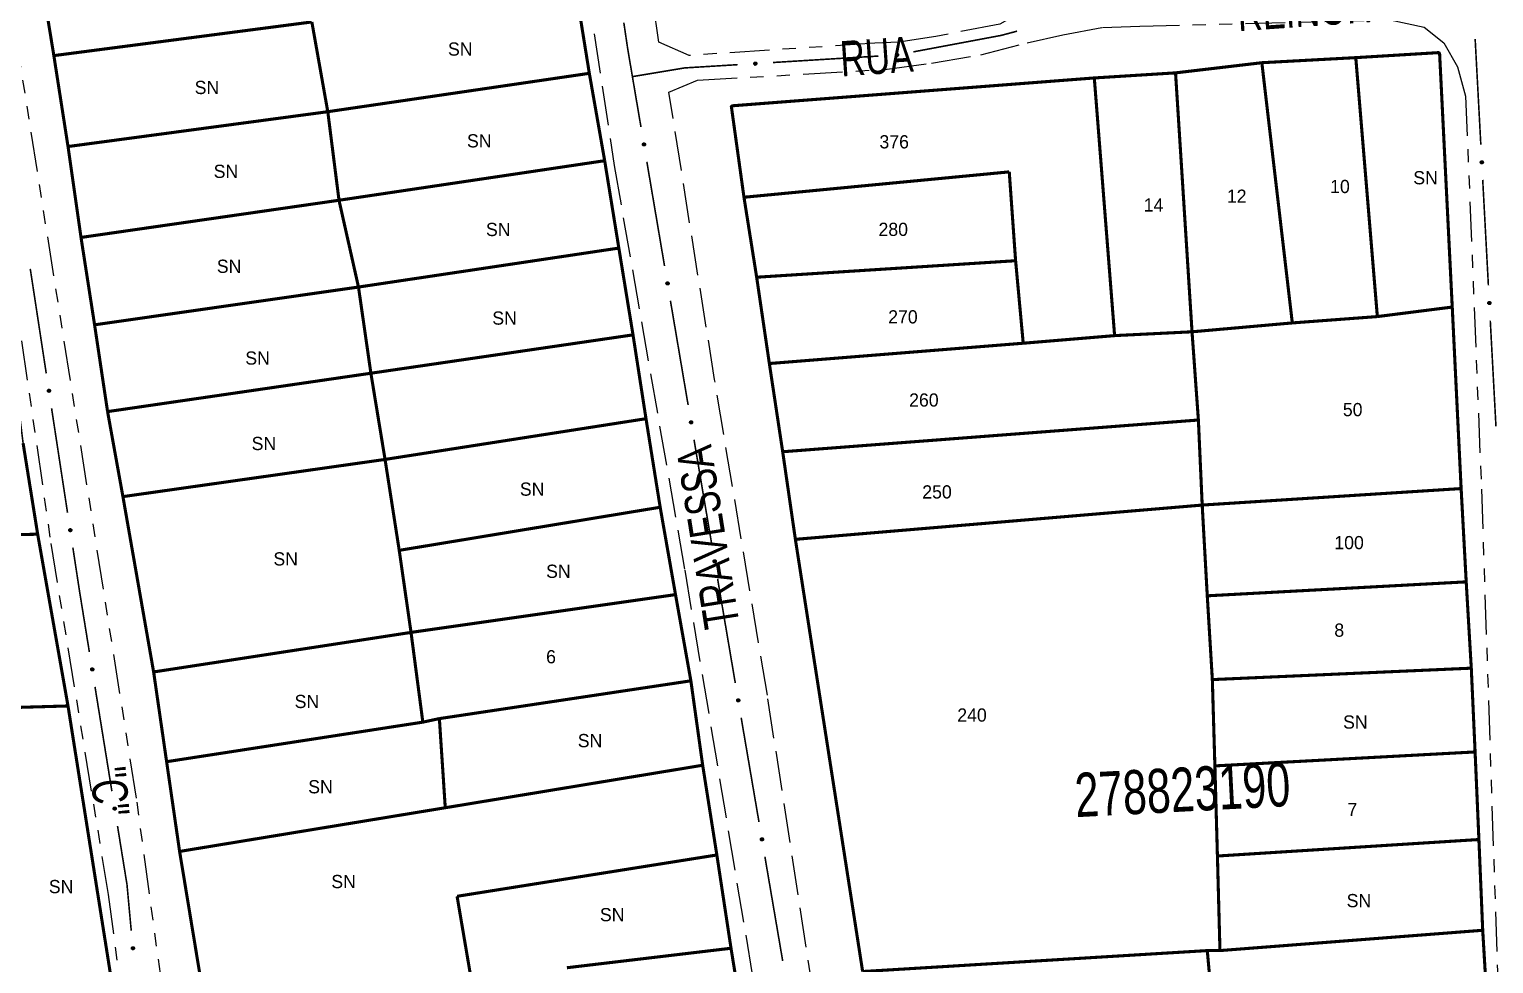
# Model space of a CAD drawing. Extents: x 205807 to 207855, y 4874692 to 4876446.
# Drawn here: x 206211.2 to 206377.4, y 4875083.5 to 4875189.6 of the extents above; entities that cross this region are included whole.
import ezdxf
from ezdxf.enums import TextEntityAlignment as Align

# ---------------------------------------------------------------- set-up
doc = ezdxf.new("R2010")
doc.units = 0
doc.header["$LTSCALE"] = 1.5
doc.header["$MEASUREMENT"] = 0
doc.linetypes.add('TRACO_11', pattern=[8, 3, -1, 3, -1])
doc.linetypes.add('TRACO_25', pattern=[8, 3, -1, 1, -1, 1, -1])
for name, color, linetype in [('CD_MALHA_LOTES', 7, 'CONTINUOUS'), ('CD_TXT_QUADRA', 7, 'CONTINUOUS'), ('RU-QUADRA', 210, 'CONTINUOUS'), ('SV-EIXO-RUA-N-PAV', 6, 'CONTINUOUS'), ('SV-EIXO-RUA-PAV', 20, 'CONTINUOUS'), ('SV-RUA-NAO-PAV', 7, 'CONTINUOUS'), ('SV-RUA-PAVIM', 7, 'CONTINUOUS'), ('SV-TXT-RUA-N-PAV', 7, 'CONTINUOUS'), ('Th_NmrPort', 1, 'CONTINUOUS')]:
    doc.layers.add(name, color=color, linetype=linetype)
doc.styles.add('ARIAL', font='ARIAL.SHX')

msp = doc.modelspace()

# ---------------------------------------------------------------- linework, layer by layer
at = {"layer": 'CD_MALHA_LOTES', "linetype": 'Continuous', "const_width": 0.35, "flags": 128}
for points in [[(206213.952729, 4875186.592683), (206212.344654, 4875196.442145)], [(206273.116499, 4875194.566057), (206274.724575, 4875184.582589)], [(206213.952729, 4875186.592683), (206243.2331, 4875190.411862)], [(206245.042185, 4875180.227385), (206243.2331, 4875190.411862)], [(206215.560804, 4875176.2742), (206213.952729, 4875186.592683)], [(206341.254999, 4875184.634795), (206351.050865, 4875185.78725)], [(206351.050865, 4875185.78725), (206361.711073, 4875186.363477)], [(206354.50823, 4875156.255595), (206351.050865, 4875185.78725)], [(206371.218825, 4875186.939704), (206361.711073, 4875186.363477)], [(206361.711073, 4875186.363477), (206364.160039, 4875156.975879)], [(206372.659393, 4875158.056305), (206371.218825, 4875186.939704)], [(206245.042185, 4875180.227385), (206274.724575, 4875184.582589)], [(206274.724575, 4875184.582589), (206276.466656, 4875174.666125)], [(206332.035361, 4875184.058567), (206341.254999, 4875184.634795)], [(206343.127739, 4875155.247197), (206341.254999, 4875184.634795)], [(206332.035361, 4875184.058567), (206290.835101, 4875180.889317)], [(206334.340271, 4875154.815026), (206332.035361, 4875184.058567)], [(206290.835101, 4875180.889317), (206292.27567, 4875170.517223)], [(206215.560804, 4875176.2742), (206245.042185, 4875180.227385)], [(206246.315244, 4875170.176915), (206245.042185, 4875180.227385)], [(206217.034873, 4875165.955717), (206215.560804, 4875176.2742)], [(206246.315244, 4875170.176915), (206276.466656, 4875174.666125)], [(206276.466656, 4875174.666125), (206278.074732, 4875164.749661)], [(206292.27567, 4875170.517223), (206322.383552, 4875173.39836)], [(206322.383552, 4875173.39836), (206323.103836, 4875163.31438)], [(206217.034873, 4875165.955717), (206246.315244, 4875170.176915)], [(206248.526348, 4875160.327453), (206246.315244, 4875170.176915)], [(206293.716238, 4875161.441641), (206292.27567, 4875170.517223)], [(206218.575945, 4875156.039253), (206217.034873, 4875165.955717)], [(206248.526348, 4875160.327453), (206278.074732, 4875164.749661)], [(206278.074732, 4875164.749661), (206279.682807, 4875154.900199)], [(206293.716238, 4875161.441641), (206323.103836, 4875163.31438)], [(206323.103836, 4875163.31438), (206323.968177, 4875153.950685)], [(206295.156807, 4875151.645775), (206293.716238, 4875161.441641)], [(206218.575945, 4875156.039253), (206248.526348, 4875160.327453)], [(206249.933414, 4875150.544995), (206248.526348, 4875160.327453)], [(206364.160039, 4875156.975879), (206372.659393, 4875158.056305)], [(206372.659393, 4875158.056305), (206373.667791, 4875137.456175)], [(206220.050014, 4875146.189791), (206218.575945, 4875156.039253)], [(206343.127739, 4875155.247197), (206354.50823, 4875156.255595)], [(206364.160039, 4875156.975879), (206354.50823, 4875156.255595)], [(206249.933414, 4875150.544995), (206279.682807, 4875154.900199)], [(206279.682807, 4875154.900199), (206281.156876, 4875145.385754)], [(206323.968177, 4875153.950685), (206334.340271, 4875154.815026)], [(206343.127739, 4875155.247197), (206334.340271, 4875154.815026)], [(206343.848023, 4875145.235245), (206343.127739, 4875155.247197)], [(206295.156807, 4875151.645775), (206323.968177, 4875153.950685)], [(206296.669404, 4875141.633824), (206295.156807, 4875151.645775)], [(206220.050014, 4875146.189791), (206249.933414, 4875150.544995)], [(206251.541489, 4875140.762537), (206249.933414, 4875150.544995)], [(206221.792096, 4875136.54134), (206220.050014, 4875146.189791)], [(206251.541489, 4875140.762537), (206281.156876, 4875145.385754)], [(206281.156876, 4875145.385754), (206282.764951, 4875135.335283)], [(206296.669404, 4875141.633824), (206343.848023, 4875145.235245)], [(206344.280193, 4875135.583436), (206343.848023, 4875145.235245)], [(206210.462669, 4875142.60668), (206212.115694, 4875132.275279)], [(206298.109972, 4875131.693901), (206296.669404, 4875141.633824)], [(206221.792096, 4875136.54134), (206251.541489, 4875140.762537)], [(206253.149564, 4875130.444054), (206251.541489, 4875140.762537)], [(206225.276259, 4875116.641408), (206221.792096, 4875136.54134)], [(206344.280193, 4875135.583436), (206373.667791, 4875137.456175)], [(206373.667791, 4875137.456175), (206374.244019, 4875126.867997)], [(206253.149564, 4875130.444054), (206282.764951, 4875135.335283)], [(206282.764951, 4875135.335283), (206284.507033, 4875125.418819)], [(206298.109972, 4875131.693901), (206344.280193, 4875135.583436)], [(206344.856421, 4875125.283371), (206344.280193, 4875135.583436)], [(206192.0039, 4875131.862023), (206212.115694, 4875132.275279)], [(206212.115694, 4875132.275279), (206215.559494, 4875112.783369)], [(206305.744985, 4875082.642543), (206298.109972, 4875131.693901)], [(206254.489627, 4875121.130618), (206253.149564, 4875130.444054)], [(206344.856421, 4875125.283371), (206374.244019, 4875126.867997)], [(206374.244019, 4875126.867997), (206374.820246, 4875117.072131)], [(206254.489627, 4875121.130618), (206284.507033, 4875125.418819)], [(206284.507033, 4875125.418819), (206286.249114, 4875115.636361)], [(206345.432648, 4875115.775619), (206344.856421, 4875125.283371)], [(206225.276259, 4875116.641408), (206254.489627, 4875121.130618)], [(206255.82969, 4875110.946141), (206254.489627, 4875121.130618)], [(206226.750328, 4875106.456931), (206225.276259, 4875116.641408)], [(206345.432648, 4875115.775619), (206374.820246, 4875117.072131)], [(206374.820246, 4875117.072131), (206375.252417, 4875107.564378)], [(206257.705778, 4875111.34816), (206286.249114, 4875115.636361)], [(206286.249114, 4875115.636361), (206287.589177, 4875106.054912)], [(206345.720762, 4875105.979753), (206345.432648, 4875115.775619)], [(206206.054605, 4875112.507865), (206215.559494, 4875112.783369)], [(206215.559494, 4875112.783369), (206221.620582, 4875074.488309)], [(206226.750328, 4875106.456931), (206255.82969, 4875110.946141)], [(206257.705778, 4875111.34816), (206255.82969, 4875110.946141)], [(206258.375809, 4875101.230686), (206257.705778, 4875111.34816)], [(206228.224397, 4875096.272454), (206226.750328, 4875106.456931)], [(206287.589177, 4875106.054912), (206258.375809, 4875101.230686)], [(206287.589177, 4875106.054912), (206289.197252, 4875095.870435)], [(206345.720762, 4875105.979753), (206375.252417, 4875107.564378)], [(206346.008876, 4875095.751717), (206345.720762, 4875105.979753)], [(206375.252417, 4875107.564378), (206375.684587, 4875097.624456)], [(206228.224397, 4875096.272454), (206258.375809, 4875101.230686)], [(206232.512598, 4875070.275237), (206228.224397, 4875096.272454)], [(206346.008876, 4875095.751717), (206375.684587, 4875097.624456)], [(206375.684587, 4875097.624456), (206376.116758, 4875087.324391)], [(206259.715872, 4875091.180215), (206289.197252, 4875095.870435)], [(206289.197252, 4875095.870435), (206290.805328, 4875085.283939)], [(206346.296989, 4875085.019481), (206346.008876, 4875095.751717)], [(206261.323947, 4875081.732773), (206259.715872, 4875091.180215)], [(206376.116758, 4875087.324391), (206346.296989, 4875085.019481)], [(206376.116758, 4875087.324391), (206376.692985, 4875077.672582)], [(206272.178455, 4875083.072836), (206290.805328, 4875085.283939)], [(206290.805328, 4875085.283939), (206293.887472, 4875066.188045)], [(206305.744985, 4875082.642543), (206344.856421, 4875085.019481)], [(206345.720762, 4875075.511729), (206344.856421, 4875085.019481)], [(206344.856421, 4875085.019481), (206346.296989, 4875085.019481)]]:
    msp.add_lwpolyline(points, dxfattribs=at)
at = {"layer": 'RU-QUADRA', "linetype": 'Continuous', "const_width": 0.18, "flags": 128}
for points in [[(206232.512598, 4875070.275237), (206228.224397, 4875096.272454), (206226.750328, 4875106.456931), (206225.276259, 4875116.641408), (206221.792096, 4875136.54134), (206220.050014, 4875146.189791), (206218.575945, 4875156.039253), (206217.034873, 4875165.955717), (206215.560804, 4875176.2742), (206213.952729, 4875186.592683), (206212.344654, 4875196.442145)], [(206273.116499, 4875194.566057), (206274.724575, 4875184.582589), (206276.466656, 4875174.666125), (206278.074732, 4875164.749661), (206279.682807, 4875154.900199), (206281.156876, 4875145.385754), (206282.764951, 4875135.335283), (206284.507033, 4875125.418819), (206286.249114, 4875115.636361), (206287.589177, 4875106.054912), (206289.197252, 4875095.870435), (206290.805328, 4875085.283939), (206293.887472, 4875066.188045)], [(206202.679681, 4875193.023916), (206204.263829, 4875183.105772), (206206.054605, 4875172.843247), (206207.432125, 4875163.062854), (206209.085149, 4875153.764593), (206210.462669, 4875142.60668), (206212.115694, 4875132.275279), (206215.559494, 4875112.783369), (206221.620582, 4875074.488309)], [(206376.692985, 4875077.672582), (206376.116758, 4875087.324391), (206375.684587, 4875097.624456), (206375.252417, 4875107.564378), (206374.820246, 4875117.072131), (206374.244019, 4875126.867997), (206373.667791, 4875137.456175), (206372.659393, 4875158.056305), (206371.218825, 4875186.939704), (206361.711073, 4875186.363477), (206351.050865, 4875185.78725), (206341.254999, 4875184.634795), (206332.035361, 4875184.058567), (206290.835101, 4875180.889317), (206292.27567, 4875170.517223), (206293.716238, 4875161.441641), (206295.156807, 4875151.645775), (206296.669404, 4875141.633824), (206298.109972, 4875131.693901), (206305.744985, 4875082.642543)]]:
    msp.add_lwpolyline(points, dxfattribs=at)
at = {"layer": 'SV-EIXO-RUA-N-PAV', "const_width": 0.18}
for points in [[(206321.459135, 4875188.885932), (206323.267267, 4875189.368101)], [(206311.503935, 4875187.019332), (206321.332657, 4875188.862218)], [(206321.332657, 4875188.862218), (206321.459135, 4875188.885932)], [(206375.260046, 4875188.470573), (206375.302886, 4875187.656623)], [(206375.302886, 4875187.656623), (206375.902863, 4875176.487803)], [(206295.5625, 4875185.810201), (206297.558762, 4875185.932421)], [(206297.558762, 4875185.932421), (206297.610532, 4875185.93559)], [(206297.610532, 4875185.93559), (206307.540072, 4875186.543522)], [(206279.662615, 4875184.214556), (206284.594585, 4875185.036552)], [(206284.594585, 4875185.036552), (206285.5633, 4875185.198004)], [(206285.5633, 4875185.198004), (206291.569975, 4875185.56576)], [(206376.11743, 4875172.493562), (206376.76113, 4875160.510839)], [(206211.273923, 4875162.389476), (206211.427845, 4875161.401393)], [(206211.427845, 4875161.401393), (206211.435945, 4875161.349402)], [(206211.435945, 4875161.349402), (206213.089277, 4875150.527588)], [(206376.975697, 4875156.516598), (206377.619397, 4875144.533875)], [(206213.693379, 4875146.573468), (206215.505684, 4875134.711109)], [(206216.109785, 4875130.75699), (206216.713887, 4875126.80287)], [(206216.713887, 4875126.80287), (206216.844906, 4875125.945292)], [(206216.844906, 4875125.945292), (206217.983882, 4875118.904349)], [(206218.622637, 4875114.95568), (206220.538903, 4875103.109671)], [(206221.177659, 4875099.161001), (206222.135792, 4875093.237997)], [(206222.135792, 4875093.237997), (206222.253867, 4875092.508076)], [(206222.253867, 4875092.508076), (206222.736353, 4875087.269658)]]:
    msp.add_lwpolyline(points, dxfattribs=at)
at = {"layer": 'SV-EIXO-RUA-N-PAV'}
for points in [[(206309.496258, 4875186.754892), (206309.523301, 4875186.795643), (206309.554877, 4875186.825137), (206309.588293, 4875186.842157), (206309.621743, 4875186.849497), (206309.65681, 4875186.853152), (206309.692978, 4875186.849037), (206309.732108, 4875186.835578), (206309.773178, 4875186.808737), (206309.801266, 4875186.774405), (206309.819705, 4875186.742537), (206309.829367, 4875186.708098), (206309.832347, 4875186.673973), (206309.82683, 4875186.636545), (206309.812803, 4875186.597023), (206309.784814, 4875186.556379), (206309.75366, 4875186.527676), (206309.720907, 4875186.512063), (206309.686222, 4875186.502568), (206309.650377, 4875186.499266), (206309.614897, 4875186.50351), (206309.57513, 4875186.517704), (206309.53538, 4875186.545861), (206309.506398, 4875186.576607), (206309.490328, 4875186.609132), (206309.48175, 4875186.64349), (206309.477656, 4875186.678617), (206309.480279, 4875186.715146), (206309.496258, 4875186.754892)], [(206293.416099, 4875185.789075), (206293.447982, 4875185.826163), (206293.482968, 4875185.851518), (206293.518234, 4875185.864267), (206293.552336, 4875185.867407), (206293.587586, 4875185.86669), (206293.622965, 4875185.858126), (206293.660127, 4875185.839923), (206293.697556, 4875185.808201), (206293.721174, 4875185.770654), (206293.735523, 4875185.736747), (206293.740845, 4875185.701377), (206293.739574, 4875185.667145), (206293.729463, 4875185.630689), (206293.710648, 4875185.593209), (206293.67784, 4875185.556345), (206293.64337, 4875185.531723), (206293.608935, 4875185.520287), (206293.573341, 4875185.515162), (206293.537363, 4875185.516326), (206293.502682, 4875185.524933), (206293.46498, 4875185.543944), (206293.429024, 4875185.576808), (206293.404074, 4875185.610907), (206293.392158, 4875185.645173), (206293.387901, 4875185.680329), (206293.388191, 4875185.715693), (206293.395319, 4875185.751615), (206293.416099, 4875185.789075)], [(206376.112362, 4875174.640061), (206376.14921, 4875174.607901), (206376.174303, 4875174.572727), (206376.186787, 4875174.537365), (206376.189672, 4875174.503241), (206376.188691, 4875174.467998), (206376.179863, 4875174.432683), (206376.161382, 4875174.395659), (206376.129381, 4875174.358469), (206376.091659, 4875174.335131), (206376.057646, 4875174.321037), (206376.022236, 4875174.31598), (206375.988015, 4875174.317506), (206375.951636, 4875174.32789), (206375.914298, 4875174.346985), (206375.87768, 4875174.380068), (206375.853316, 4875174.414721), (206375.842138, 4875174.449241), (206375.83728, 4875174.484872), (206375.838713, 4875174.52084), (206375.847579, 4875174.555456), (206375.866872, 4875174.593015), (206375.900004, 4875174.628723), (206375.934289, 4875174.653418), (206375.968643, 4875174.665078), (206376.003829, 4875174.669071), (206376.03919, 4875174.668517), (206376.075058, 4875174.66112), (206376.112362, 4875174.640061)], [(206376.970628, 4875158.663097), (206377.007476, 4875158.630937), (206377.032569, 4875158.595763), (206377.045054, 4875158.560401), (206377.047939, 4875158.526277), (206377.046958, 4875158.491034), (206377.03813, 4875158.455719), (206377.019649, 4875158.418695), (206376.987648, 4875158.381505), (206376.949925, 4875158.358167), (206376.915912, 4875158.344073), (206376.880503, 4875158.339016), (206376.846282, 4875158.340542), (206376.809902, 4875158.350926), (206376.772564, 4875158.370021), (206376.735947, 4875158.403104), (206376.711583, 4875158.437757), (206376.700405, 4875158.472277), (206376.695547, 4875158.507908), (206376.696979, 4875158.543876), (206376.705845, 4875158.578492), (206376.725138, 4875158.616051), (206376.758271, 4875158.651759), (206376.792555, 4875158.676454), (206376.826909, 4875158.688114), (206376.862096, 4875158.692107), (206376.897456, 4875158.691553), (206376.933325, 4875158.684156), (206376.970628, 4875158.663097)], [(206213.478447, 4875148.709185), (206213.518263, 4875148.680783), (206213.546675, 4875148.64823), (206213.562558, 4875148.614259), (206213.568765, 4875148.580581), (206213.571235, 4875148.54541), (206213.565902, 4875148.509402), (206213.55113, 4875148.470747), (206213.522919, 4875148.430606), (206213.487659, 4875148.403693), (206213.455188, 4875148.386339), (206213.420442, 4875148.377845), (206213.386236, 4875148.376018), (206213.349015, 4875148.382794), (206213.309989, 4875148.398146), (206213.270312, 4875148.427491), (206213.242677, 4875148.459595), (206213.228177, 4875148.492857), (206213.219858, 4875148.527842), (206213.217767, 4875148.563778), (206213.223205, 4875148.599095), (206213.238733, 4875148.63836), (206213.268215, 4875148.677137), (206213.299921, 4875148.705066), (206213.33297, 4875148.720029), (206213.367598, 4875148.727444), (206213.402843, 4875148.73035), (206213.439263, 4875148.726496), (206213.478447, 4875148.709185)], [(206215.894853, 4875132.892707), (206215.934669, 4875132.864305), (206215.963081, 4875132.831752), (206215.978964, 4875132.797781), (206215.985172, 4875132.764102), (206215.987641, 4875132.728932), (206215.982308, 4875132.692924), (206215.967537, 4875132.654269), (206215.939326, 4875132.614128), (206215.904066, 4875132.587214), (206215.871594, 4875132.569861), (206215.836849, 4875132.561366), (206215.802642, 4875132.559539), (206215.765422, 4875132.566316), (206215.726396, 4875132.581668), (206215.686719, 4875132.611012), (206215.659083, 4875132.643117), (206215.644583, 4875132.676379), (206215.636264, 4875132.711364), (206215.634173, 4875132.7473), (206215.639612, 4875132.782616), (206215.65514, 4875132.821882), (206215.684622, 4875132.860659), (206215.716327, 4875132.888588), (206215.749377, 4875132.903551), (206215.784004, 4875132.910966), (206215.819249, 4875132.913872), (206215.855669, 4875132.910018), (206215.894853, 4875132.892707)], [(206218.388983, 4875117.08943), (206218.429047, 4875117.061377), (206218.457744, 4875117.029075), (206218.473923, 4875116.995245), (206218.480426, 4875116.961622), (206218.483204, 4875116.926475), (206218.478187, 4875116.890421), (206218.463755, 4875116.851639), (206218.435897, 4875116.811252), (206218.400875, 4875116.78403), (206218.368557, 4875116.766392), (206218.333887, 4875116.757593), (206218.299698, 4875116.755466), (206218.262419, 4875116.761916), (206218.22326, 4875116.776925), (206218.183327, 4875116.805921), (206218.155411, 4875116.837782), (206218.140621, 4875116.870915), (206218.131995, 4875116.905825), (206218.129589, 4875116.941742), (206218.134717, 4875116.977105), (206218.1499, 4875117.016505), (206218.179041, 4875117.055539), (206218.210501, 4875117.083745), (206218.243417, 4875117.098997), (206218.277978, 4875117.106715), (206218.313197, 4875117.109931), (206218.349649, 4875117.106396), (206218.388983, 4875117.08943)], [(206220.944005, 4875101.294751), (206220.984069, 4875101.266699), (206221.012765, 4875101.234397), (206221.028945, 4875101.200567), (206221.035448, 4875101.166944), (206221.038226, 4875101.131796), (206221.033209, 4875101.095742), (206221.018777, 4875101.05696), (206220.990919, 4875101.016573), (206220.955896, 4875100.989351), (206220.923578, 4875100.971714), (206220.888908, 4875100.962915), (206220.854719, 4875100.960788), (206220.817441, 4875100.967238), (206220.778282, 4875100.982247), (206220.738349, 4875101.011242), (206220.710433, 4875101.043103), (206220.695642, 4875101.076236), (206220.687016, 4875101.111147), (206220.68461, 4875101.147064), (206220.689739, 4875101.182427), (206220.704922, 4875101.221827), (206220.734063, 4875101.260861), (206220.765522, 4875101.289067), (206220.798439, 4875101.304319), (206220.833, 4875101.312037), (206220.868218, 4875101.315252), (206220.904671, 4875101.311718), (206220.944005, 4875101.294751)], [(206223.016226, 4875085.431259), (206223.054275, 4875085.400529), (206223.080692, 4875085.366338), (206223.094517, 4875085.331479), (206223.098702, 4875085.29749), (206223.099067, 4875085.262235), (206223.091593, 4875085.226609), (206223.074539, 4875085.188906), (206223.043981, 4875085.150522), (206223.007177, 4875085.125762), (206222.973727, 4875085.110379), (206222.938536, 4875085.103974), (206222.904281, 4875085.104193), (206222.867532, 4875085.113181), (206222.829493, 4875085.130836), (206222.791639, 4875085.162498), (206222.76597, 4875085.196196), (206222.753483, 4875085.230264), (206222.747268, 4875085.265683), (206222.747327, 4875085.30168), (206222.754865, 4875085.336609), (206222.772711, 4875085.374877), (206222.804456, 4875085.411824), (206222.837773, 4875085.43781), (206222.871657, 4875085.450772), (206222.906665, 4875085.456105), (206222.942021, 4875085.456901), (206222.978146, 4875085.450879), (206223.016226, 4875085.431259)]]:
    msp.add_lwpolyline(points, close=True, dxfattribs=at)
for points in [[(206309.477656, 4875186.678617), (206309.801266, 4875186.774405)], [(206309.480279, 4875186.715146), (206309.773178, 4875186.808737)], [(206309.48175, 4875186.64349), (206309.819705, 4875186.742537)], [(206309.483224, 4875186.662828), (206309.805268, 4875186.759307)], [(206309.483643, 4875186.697614), (206309.782636, 4875186.79116)], [(206309.488672, 4875186.626366), (206309.823289, 4875186.722426)], [(206309.489426, 4875186.733406), (206309.749526, 4875186.819659)], [(206309.490328, 4875186.609132), (206309.829367, 4875186.708098)], [(206309.496258, 4875186.754892), (206309.732108, 4875186.835578)], [(206309.501916, 4875186.592753), (206309.827983, 4875186.689986)], [(206309.506398, 4875186.576607), (206309.832347, 4875186.673973)], [(206309.511891, 4875186.776491), (206309.705352, 4875186.840531)], [(206309.523207, 4875186.560649), (206309.825133, 4875186.653356)], [(206309.523301, 4875186.795643), (206309.692978, 4875186.849037)], [(206309.53538, 4875186.545861), (206309.82683, 4875186.636545)], [(206309.541228, 4875186.812534), (206309.666375, 4875186.848494)], [(206309.554877, 4875186.825137), (206309.65681, 4875186.853152)], [(206309.558747, 4875186.533994), (206309.816919, 4875186.61572)], [(206309.57513, 4875186.517704), (206309.812803, 4875186.597023)], [(206309.599988, 4875186.51396), (206309.791269, 4875186.574815)], [(206309.614897, 4875186.50351), (206309.784814, 4875186.556379)], [(206309.636785, 4875186.502812), (206309.763021, 4875186.540364)], [(206309.650377, 4875186.499266), (206309.75366, 4875186.527676)], [(206293.387901, 4875185.680329), (206293.735523, 4875185.736747)], [(206293.388191, 4875185.715693), (206293.721174, 4875185.770654)], [(206293.391759, 4875185.699336), (206293.723275, 4875185.755177)], [(206293.392158, 4875185.645173), (206293.740845, 4875185.701377)], [(206293.392649, 4875185.662479), (206293.736589, 4875185.716346)], [(206293.395319, 4875185.751615), (206293.697556, 4875185.808201)], [(206293.396485, 4875185.733802), (206293.704763, 4875185.789587)], [(206293.401627, 4875185.627485), (206293.737228, 4875185.683576)], [(206293.404074, 4875185.610907), (206293.739574, 4875185.667145)], [(206293.406658, 4875185.768602), (206293.675439, 4875185.821969)], [(206293.416099, 4875185.789075), (206293.660127, 4875185.839923)], [(206293.418777, 4875185.592991), (206293.729862, 4875185.647581)], [(206293.429024, 4875185.576808), (206293.729463, 4875185.630689)], [(206293.434286, 4875185.808571), (206293.63419, 4875185.848152)], [(206293.447982, 4875185.826163), (206293.622965, 4875185.858126)], [(206293.450741, 4875185.562138), (206293.717048, 4875185.611252)], [(206293.46498, 4875185.543944), (206293.710648, 4875185.593209)], [(206293.467863, 4875185.840703), (206293.5965, 4875185.860882)], [(206293.482968, 4875185.851518), (206293.587586, 4875185.86669)], [(206293.489182, 4875185.53715), (206293.686529, 4875185.57384)], [(206293.502682, 4875185.524933), (206293.67784, 4875185.556345)], [(206293.524315, 4875185.521529), (206293.654231, 4875185.543154)], [(206293.537363, 4875185.516326), (206293.64337, 4875185.531723)], [(206375.838713, 4875174.52084), (206375.853316, 4875174.414721)], [(206375.844013, 4875174.533848), (206375.864665, 4875174.403775)], [(206375.847579, 4875174.555456), (206375.87768, 4875174.380068)], [(206375.859897, 4875174.568864), (206375.895109, 4875174.371248)], [(206375.866872, 4875174.593015), (206375.914298, 4875174.346985)], [(206375.885171, 4875174.607117), (206375.932292, 4875174.34045)], [(206375.900004, 4875174.628723), (206375.951636, 4875174.32789)], [(206375.916263, 4875174.63885), (206375.968524, 4875174.327365)], [(206375.934289, 4875174.653418), (206375.988015, 4875174.317506)], [(206375.950884, 4875174.655741), (206376.004463, 4875174.31973)], [(206375.968643, 4875174.665078), (206376.022236, 4875174.31598)], [(206375.985944, 4875174.664457), (206376.037237, 4875174.320124)], [(206376.003829, 4875174.669071), (206376.057646, 4875174.321037)], [(206376.022807, 4875174.665071), (206376.076166, 4875174.333147)], [(206376.03919, 4875174.668517), (206376.091659, 4875174.335131)], [(206376.057237, 4875174.660088), (206376.110714, 4875174.351401)], [(206376.075058, 4875174.66112), (206376.129381, 4875174.358469)], [(206376.091959, 4875174.649655), (206376.143314, 4875174.380482)], [(206376.112362, 4875174.640061), (206376.161382, 4875174.395659)], [(206376.131721, 4875174.621728), (206376.169805, 4875174.421533)], [(206376.14921, 4875174.607901), (206376.179863, 4875174.432683)], [(206376.163601, 4875174.587912), (206376.182817, 4875174.459127)], [(206376.174303, 4875174.572727), (206376.188691, 4875174.467998)], [(206376.696979, 4875158.543876), (206376.711583, 4875158.437757)], [(206376.70228, 4875158.556884), (206376.722932, 4875158.426811)], [(206376.705845, 4875158.578492), (206376.735947, 4875158.403104)], [(206376.718163, 4875158.5919), (206376.753376, 4875158.394284)], [(206376.725138, 4875158.616051), (206376.772564, 4875158.370021)], [(206376.743438, 4875158.630153), (206376.790559, 4875158.363486)], [(206376.758271, 4875158.651759), (206376.809902, 4875158.350926)], [(206376.774529, 4875158.661886), (206376.826791, 4875158.350401)], [(206376.792555, 4875158.676454), (206376.846282, 4875158.340542)], [(206376.809151, 4875158.678777), (206376.862729, 4875158.342766)], [(206376.826909, 4875158.688114), (206376.880503, 4875158.339016)], [(206376.844211, 4875158.687493), (206376.895504, 4875158.34316)], [(206376.862096, 4875158.692107), (206376.915912, 4875158.344073)], [(206376.881073, 4875158.688107), (206376.934433, 4875158.356183)], [(206376.897456, 4875158.691553), (206376.949925, 4875158.358167)], [(206376.915503, 4875158.683124), (206376.968981, 4875158.374437)], [(206376.933325, 4875158.684156), (206376.987648, 4875158.381505)], [(206376.950226, 4875158.672691), (206377.001581, 4875158.403518)], [(206376.970628, 4875158.663097), (206377.019649, 4875158.418695)], [(206376.989988, 4875158.644764), (206377.028072, 4875158.444569)], [(206377.007476, 4875158.630937), (206377.03813, 4875158.455719)], [(206377.021867, 4875158.610948), (206377.041084, 4875158.482163)], [(206377.032569, 4875158.595763), (206377.046958, 4875158.491034)], [(206213.217767, 4875148.563778), (206213.242677, 4875148.459595)], [(206213.22177, 4875148.577242), (206213.255042, 4875148.449811)], [(206213.223205, 4875148.599095), (206213.270312, 4875148.427491)], [(206213.234153, 4875148.613643), (206213.28852, 4875148.420417)], [(206213.238733, 4875148.63836), (206213.309989, 4875148.398146)], [(206213.255566, 4875148.654184), (206213.328537, 4875148.393402)], [(206213.268215, 4875148.677137), (206213.349015, 4875148.382794)], [(206213.283406, 4875148.688805), (206213.365874, 4875148.383923)], [(206213.299921, 4875148.705066), (206213.386236, 4875148.376018)], [(206213.316209, 4875148.709001), (206213.402387, 4875148.379839)], [(206213.33297, 4875148.720029), (206213.420442, 4875148.377845)], [(206213.35025, 4875148.721103), (206213.434966, 4875148.383436)], [(206213.367598, 4875148.727444), (206213.455188, 4875148.386339)], [(206213.386875, 4875148.725318), (206213.472435, 4875148.400203)], [(206213.402843, 4875148.73035), (206213.487659, 4875148.403693)], [(206213.421628, 4875148.723726), (206213.505033, 4875148.421747)], [(206213.439263, 4875148.726496), (206213.522919, 4875148.430606)], [(206213.457204, 4875148.716738), (206213.534633, 4875148.453877)], [(206213.478447, 4875148.709185), (206213.55113, 4875148.470747)], [(206213.499506, 4875148.692833), (206213.556983, 4875148.497322)], [(206213.518263, 4875148.680783), (206213.565902, 4875148.509402)], [(206213.534539, 4875148.662296), (206213.566256, 4875148.536008)], [(206213.546675, 4875148.64823), (206213.571235, 4875148.54541)], [(206215.634173, 4875132.7473), (206215.659083, 4875132.643117)], [(206215.638176, 4875132.760764), (206215.671448, 4875132.633333)], [(206215.639612, 4875132.782616), (206215.686719, 4875132.611012)], [(206215.65056, 4875132.797165), (206215.704927, 4875132.603939)], [(206215.65514, 4875132.821882), (206215.726396, 4875132.581668)], [(206215.671973, 4875132.837706), (206215.744943, 4875132.576924)], [(206215.684622, 4875132.860659), (206215.765422, 4875132.566316)], [(206215.699812, 4875132.872327), (206215.782281, 4875132.567445)], [(206215.716327, 4875132.888588), (206215.802642, 4875132.559539)], [(206215.732616, 4875132.892523), (206215.818794, 4875132.56336)], [(206215.749377, 4875132.903551), (206215.836849, 4875132.561366)], [(206215.766656, 4875132.904625), (206215.851373, 4875132.566957)], [(206215.784004, 4875132.910966), (206215.871594, 4875132.569861)], [(206215.803282, 4875132.90884), (206215.888841, 4875132.583725)], [(206215.819249, 4875132.913872), (206215.904066, 4875132.587214)], [(206215.838034, 4875132.907248), (206215.921439, 4875132.605269)], [(206215.855669, 4875132.910018), (206215.939326, 4875132.614128)], [(206215.87361, 4875132.90026), (206215.951039, 4875132.637399)], [(206215.894853, 4875132.892707), (206215.967537, 4875132.654269)], [(206215.915912, 4875132.876355), (206215.973389, 4875132.680843)], [(206215.934669, 4875132.864305), (206215.982308, 4875132.692924)], [(206215.950946, 4875132.845818), (206215.982663, 4875132.71953)], [(206215.963081, 4875132.831752), (206215.987641, 4875132.728932)], [(206218.129589, 4875116.941742), (206218.155411, 4875116.837782)], [(206218.133473, 4875116.955241), (206218.167862, 4875116.828107)], [(206218.134717, 4875116.977105), (206218.183327, 4875116.805921)], [(206218.145537, 4875116.991749), (206218.201597, 4875116.799007)], [(206218.1499, 4875117.016505), (206218.22326, 4875116.776925)], [(206218.166594, 4875117.032476), (206218.241848, 4875116.772344)], [(206218.179041, 4875117.055539), (206218.262419, 4875116.761916)], [(206218.194129, 4875117.06734), (206218.279268, 4875116.763192)], [(206218.210501, 4875117.083745), (206218.299698, 4875116.755466)], [(206218.226754, 4875117.087822), (206218.315815, 4875116.759429)], [(206218.243417, 4875117.098997), (206218.333887, 4875116.757593)], [(206218.260687, 4875117.100223), (206218.348361, 4875116.763311)], [(206218.277978, 4875117.106715), (206218.368557, 4875116.766392)], [(206218.297274, 4875117.104759), (206218.385682, 4875116.780407)], [(206218.313197, 4875117.109931), (206218.400875, 4875116.78403)], [(206218.332039, 4875117.103471), (206218.418089, 4875116.802236)], [(206218.349649, 4875117.106396), (206218.435897, 4875116.811252)], [(206218.367675, 4875117.096796), (206218.447406, 4875116.834624)], [(206218.388983, 4875117.08943), (206218.463755, 4875116.851639)], [(206218.410185, 4875117.073263), (206218.469375, 4875116.878263)], [(206218.429047, 4875117.061377), (206218.478187, 4875116.890421)], [(206218.445485, 4875117.043034), (206218.478309, 4875116.917029)], [(206218.457744, 4875117.029075), (206218.483204, 4875116.926475)], [(206220.68461, 4875101.147064), (206220.710433, 4875101.043103)], [(206220.688495, 4875101.160562), (206220.722883, 4875101.033428)], [(206220.689739, 4875101.182427), (206220.738349, 4875101.011242)], [(206220.700559, 4875101.19707), (206220.756618, 4875101.004329)], [(206220.704922, 4875101.221827), (206220.778282, 4875100.982247)], [(206220.721616, 4875101.237798), (206220.79687, 4875100.977666)], [(206220.734063, 4875101.260861), (206220.817441, 4875100.967238)], [(206220.74915, 4875101.272662), (206220.834289, 4875100.968514)], [(206220.765522, 4875101.289067), (206220.854719, 4875100.960788)], [(206220.781776, 4875101.293144), (206220.870837, 4875100.96475)], [(206220.798439, 4875101.304319), (206220.888908, 4875100.962915)], [(206220.815708, 4875101.305544), (206220.903383, 4875100.968633)], [(206220.833, 4875101.312037), (206220.923578, 4875100.971714)], [(206220.852296, 4875101.310081), (206220.940703, 4875100.985728)], [(206220.868218, 4875101.315252), (206220.955896, 4875100.989351)], [(206220.88706, 4875101.308793), (206220.973111, 4875101.007558)], [(206220.904671, 4875101.311718), (206220.990919, 4875101.016573)], [(206220.922697, 4875101.302117), (206221.002428, 4875101.039945)], [(206220.944005, 4875101.294751), (206221.018777, 4875101.05696)], [(206220.965207, 4875101.278584), (206221.024396, 4875101.083585)], [(206220.984069, 4875101.266699), (206221.033209, 4875101.095742)], [(206221.000506, 4875101.248356), (206221.03333, 4875101.122351)], [(206221.012765, 4875101.234397), (206221.038226, 4875101.131796)], [(206222.747327, 4875085.30168), (206222.76597, 4875085.196196)], [(206222.752127, 4875085.314881), (206222.777729, 4875085.185691)], [(206222.754865, 4875085.336609), (206222.791639, 4875085.162498)], [(206222.766662, 4875085.350478), (206222.809392, 4875085.15435)], [(206222.772711, 4875085.374877), (206222.829493, 4875085.130836)], [(206222.790459, 4875085.389667), (206222.847724, 4875085.124993)], [(206222.804456, 4875085.411824), (206222.867532, 4875085.113181)], [(206222.820316, 4875085.422564), (206222.884428, 4875085.1133)], [(206222.837773, 4875085.43781), (206222.904281, 4875085.104193)], [(206222.854267, 4875085.440764), (206222.920632, 4875085.107043)], [(206222.871657, 4875085.450772), (206222.938536, 4875085.103974)], [(206222.88897, 4875085.450812), (206222.953368, 4875085.108688)], [(206222.906665, 4875085.456105), (206222.973727, 4875085.110379)], [(206222.925781, 4875085.452832), (206222.991771, 4875085.123187)], [(206222.942021, 4875085.456901), (206223.007177, 4875085.125762)], [(206222.960376, 4875085.449167), (206223.025598, 4875085.142746)], [(206222.978146, 4875085.450879), (206223.043981, 4875085.150522)], [(206222.995472, 4875085.440067), (206223.057064, 4875085.173051)], [(206223.016226, 4875085.431259), (206223.074539, 4875085.188906)], [(206223.036271, 4875085.413678), (206223.081969, 4875085.215083)], [(206223.054275, 4875085.400529), (206223.091593, 4875085.226609)], [(206223.069418, 4875085.381104), (206223.093536, 4875085.253147)], [(206223.080692, 4875085.366338), (206223.099067, 4875085.262235)]]:
    msp.add_lwpolyline(points, dxfattribs=at)
at = {"layer": 'SV-EIXO-RUA-PAV', "const_width": 0.18}
for points in [[(206278.640946, 4875190.326574), (206279.08157, 4875187.359108)], [(206279.08157, 4875187.359108), (206279.088973, 4875187.309246)], [(206279.088973, 4875187.309246), (206280.585822, 4875178.485719)], [(206281.254835, 4875174.542063), (206283.261874, 4875162.711096)], [(206283.930887, 4875158.76744), (206285.937926, 4875146.936472)], [(206286.606939, 4875142.992817), (206288.613978, 4875131.161849)], [(206289.282991, 4875127.218193), (206291.29003, 4875115.387226)], [(206291.959044, 4875111.44357), (206292.093953, 4875110.648314)], [(206292.093953, 4875110.648314), (206293.97776, 4875099.614589)], [(206294.650945, 4875095.671644), (206296.670503, 4875083.842807)]]:
    msp.add_lwpolyline(points, dxfattribs=at)
at = {"layer": 'SV-EIXO-RUA-PAV'}
for points in [[(206281.004827, 4875176.673959), (206281.045105, 4875176.646215), (206281.074048, 4875176.614134), (206281.090487, 4875176.580429), (206281.097247, 4875176.546857), (206281.100295, 4875176.511732), (206281.095555, 4875176.47564), (206281.08142, 4875176.436748), (206281.053873, 4875176.396149), (206281.01906, 4875176.368659), (206280.986878, 4875176.350775), (206280.952277, 4875176.34171), (206280.918105, 4875176.339321), (206280.880778, 4875176.345485), (206280.841505, 4875176.360193), (206280.801351, 4875176.388882), (206280.773192, 4875176.420528), (206280.758147, 4875176.453547), (206280.749254, 4875176.48839), (206280.746573, 4875176.524287), (206280.75143, 4875176.559688), (206280.766311, 4875176.599204), (206280.795151, 4875176.63846), (206280.826393, 4875176.666906), (206280.859192, 4875176.68241), (206280.893693, 4875176.690393), (206280.928886, 4875176.693879), (206280.965364, 4875176.690624), (206281.004827, 4875176.673959)], [(206283.680879, 4875160.899336), (206283.721157, 4875160.871592), (206283.7501, 4875160.839511), (206283.766539, 4875160.805805), (206283.7733, 4875160.772233), (206283.776347, 4875160.737108), (206283.771607, 4875160.701017), (206283.757473, 4875160.662125), (206283.729925, 4875160.621526), (206283.695112, 4875160.594036), (206283.66293, 4875160.576151), (206283.628329, 4875160.567087), (206283.594157, 4875160.564698), (206283.55683, 4875160.570861), (206283.517557, 4875160.58557), (206283.477403, 4875160.614258), (206283.449244, 4875160.645904), (206283.434199, 4875160.678923), (206283.425306, 4875160.713767), (206283.422625, 4875160.749664), (206283.427482, 4875160.785065), (206283.442363, 4875160.82458), (206283.471203, 4875160.863837), (206283.502446, 4875160.892283), (206283.535244, 4875160.907787), (206283.569745, 4875160.91577), (206283.604938, 4875160.919255), (206283.641416, 4875160.916), (206283.680879, 4875160.899336)], [(206286.356932, 4875145.124712), (206286.397209, 4875145.096968), (206286.426153, 4875145.064887), (206286.442591, 4875145.031182), (206286.449352, 4875144.99761), (206286.452399, 4875144.962485), (206286.447659, 4875144.926393), (206286.433525, 4875144.887502), (206286.405977, 4875144.846902), (206286.371164, 4875144.819413), (206286.338982, 4875144.801528), (206286.304381, 4875144.792463), (206286.270209, 4875144.790074), (206286.232883, 4875144.796238), (206286.193609, 4875144.810947), (206286.153456, 4875144.839635), (206286.125296, 4875144.871281), (206286.110252, 4875144.9043), (206286.101359, 4875144.939143), (206286.098677, 4875144.97504), (206286.103534, 4875145.010441), (206286.118415, 4875145.049957), (206286.147255, 4875145.089213), (206286.178498, 4875145.11766), (206286.211297, 4875145.133164), (206286.245797, 4875145.141146), (206286.28099, 4875145.144632), (206286.317468, 4875145.141377), (206286.356932, 4875145.124712)], [(206289.032984, 4875129.350089), (206289.073261, 4875129.322345), (206289.102205, 4875129.290264), (206289.118644, 4875129.256558), (206289.125404, 4875129.222986), (206289.128452, 4875129.187861), (206289.123711, 4875129.15177), (206289.109577, 4875129.112878), (206289.082029, 4875129.072279), (206289.047217, 4875129.044789), (206289.015035, 4875129.026905), (206288.980433, 4875129.01784), (206288.946261, 4875129.015451), (206288.908935, 4875129.021615), (206288.869662, 4875129.036323), (206288.829508, 4875129.065011), (206288.801348, 4875129.096657), (206288.786304, 4875129.129676), (206288.777411, 4875129.16452), (206288.774729, 4875129.200417), (206288.779587, 4875129.235818), (206288.794467, 4875129.275333), (206288.823308, 4875129.31459), (206288.85455, 4875129.343036), (206288.887349, 4875129.35854), (206288.92185, 4875129.366523), (206288.957042, 4875129.370008), (206288.993521, 4875129.366753), (206289.032984, 4875129.350089)], [(206291.709036, 4875113.575466), (206291.749314, 4875113.547721), (206291.778257, 4875113.51564), (206291.794696, 4875113.481935), (206291.801456, 4875113.448363), (206291.804504, 4875113.413238), (206291.799763, 4875113.377147), (206291.785629, 4875113.338255), (206291.758081, 4875113.297655), (206291.723269, 4875113.270166), (206291.691087, 4875113.252281), (206291.656485, 4875113.243216), (206291.622314, 4875113.240827), (206291.584987, 4875113.246991), (206291.545714, 4875113.2617), (206291.50556, 4875113.290388), (206291.4774, 4875113.322034), (206291.462356, 4875113.355053), (206291.453463, 4875113.389896), (206291.450781, 4875113.425793), (206291.455639, 4875113.461194), (206291.470519, 4875113.50071), (206291.49936, 4875113.539967), (206291.530602, 4875113.568413), (206291.563401, 4875113.583917), (206291.597902, 4875113.5919), (206291.633095, 4875113.595385), (206291.669573, 4875113.59213), (206291.709036, 4875113.575466)], [(206294.398682, 4875097.803274), (206294.438989, 4875097.775572), (206294.467966, 4875097.743522), (206294.484441, 4875097.709834), (206294.491237, 4875097.676269), (206294.494322, 4875097.641147), (206294.489619, 4875097.605051), (206294.475526, 4875097.566144), (206294.448022, 4875097.525516), (206294.413238, 4875097.497989), (206294.381075, 4875097.480071), (206294.346483, 4875097.470969), (206294.312314, 4875097.468544), (206294.274981, 4875097.474668), (206294.235692, 4875097.489335), (206294.195508, 4875097.517981), (206294.167315, 4875097.549597), (206294.152235, 4875097.5826), (206294.143306, 4875097.617434), (206294.140586, 4875097.653328), (206294.145406, 4875097.688735), (206294.160245, 4875097.728266), (206294.189044, 4875097.767553), (206294.220256, 4875097.796032), (206294.253038, 4875097.811571), (206294.287531, 4875097.81959), (206294.32272, 4875097.823113), (206294.359201, 4875097.819896), (206294.398682, 4875097.803274)]]:
    msp.add_lwpolyline(points, close=True, dxfattribs=at)
for points in [[(206280.746573, 4875176.524287), (206280.773192, 4875176.420528)], [(206280.750354, 4875176.537815), (206280.785716, 4875176.410948)], [(206280.75143, 4875176.559688), (206280.801351, 4875176.388882)], [(206280.762137, 4875176.574415), (206280.819673, 4875176.382109)], [(206280.766311, 4875176.599204), (206280.841505, 4875176.360193)], [(206280.782881, 4875176.615302), (206280.860128, 4875176.355755)], [(206280.795151, 4875176.63846), (206280.880778, 4875176.345485)], [(206280.810148, 4875176.650376), (206280.897616, 4875176.34689)], [(206280.826393, 4875176.666906), (206280.918105, 4875176.339321)], [(206280.842615, 4875176.671108), (206280.934192, 4875176.343407)], [(206280.859192, 4875176.68241), (206280.952277, 4875176.34171)], [(206280.876452, 4875176.683768), (206280.966707, 4875176.347539)], [(206280.893693, 4875176.690393), (206280.986878, 4875176.350775)], [(206280.913003, 4875176.688585), (206281.003895, 4875176.36492)], [(206280.928886, 4875176.693879), (206281.01906, 4875176.368659)], [(206280.947777, 4875176.687564), (206281.036134, 4875176.386997)], [(206280.965364, 4875176.690624), (206281.053873, 4875176.396149)], [(206280.983463, 4875176.681162), (206281.065202, 4875176.419609)], [(206281.004827, 4875176.673959), (206281.08142, 4875176.436748)], [(206281.026153, 4875176.657955), (206281.086835, 4875176.463415)], [(206281.045105, 4875176.646215), (206281.095555, 4875176.47564)], [(206281.061683, 4875176.627998), (206281.095472, 4875176.502249)], [(206281.074048, 4875176.614134), (206281.100295, 4875176.511732)], [(206283.422625, 4875160.749664), (206283.449244, 4875160.645904)], [(206283.426406, 4875160.763192), (206283.461768, 4875160.636325)], [(206283.427482, 4875160.785065), (206283.477403, 4875160.614258)], [(206283.438189, 4875160.799791), (206283.495725, 4875160.607485)], [(206283.442363, 4875160.82458), (206283.517557, 4875160.58557)], [(206283.458933, 4875160.840679), (206283.53618, 4875160.581132)], [(206283.471203, 4875160.863837), (206283.55683, 4875160.570861)], [(206283.4862, 4875160.875753), (206283.573668, 4875160.572267)], [(206283.502446, 4875160.892283), (206283.594157, 4875160.564698)], [(206283.518667, 4875160.896485), (206283.610244, 4875160.568784)], [(206283.535244, 4875160.907787), (206283.628329, 4875160.567087)], [(206283.552504, 4875160.909145), (206283.642759, 4875160.572916)], [(206283.569745, 4875160.91577), (206283.66293, 4875160.576151)], [(206283.589055, 4875160.913962), (206283.679947, 4875160.590296)], [(206283.604938, 4875160.919255), (206283.695112, 4875160.594036)], [(206283.623829, 4875160.912941), (206283.712186, 4875160.612374)], [(206283.641416, 4875160.916), (206283.729925, 4875160.621526)], [(206283.659515, 4875160.906538), (206283.741255, 4875160.644985)], [(206283.680879, 4875160.899336), (206283.757473, 4875160.662125)], [(206283.702205, 4875160.883332), (206283.762887, 4875160.688792)], [(206283.721157, 4875160.871592), (206283.771607, 4875160.701017)], [(206283.737735, 4875160.853375), (206283.771524, 4875160.727625)], [(206283.7501, 4875160.839511), (206283.776347, 4875160.737108)], [(206286.098677, 4875144.97504), (206286.125296, 4875144.871281)], [(206286.102458, 4875144.988568), (206286.13782, 4875144.861702)], [(206286.103534, 4875145.010441), (206286.153456, 4875144.839635)], [(206286.114242, 4875145.025168), (206286.171777, 4875144.832862)], [(206286.118415, 4875145.049957), (206286.193609, 4875144.810947)], [(206286.134986, 4875145.066055), (206286.212232, 4875144.806508)], [(206286.147255, 4875145.089213), (206286.232883, 4875144.796238)], [(206286.162252, 4875145.101129), (206286.249721, 4875144.797644)], [(206286.178498, 4875145.11766), (206286.270209, 4875144.790074)], [(206286.194719, 4875145.121861), (206286.286296, 4875144.79416)], [(206286.211297, 4875145.133164), (206286.304381, 4875144.792463)], [(206286.228556, 4875145.134522), (206286.318811, 4875144.798292)], [(206286.245797, 4875145.141146), (206286.338982, 4875144.801528)], [(206286.265107, 4875145.139338), (206286.355999, 4875144.815673)], [(206286.28099, 4875145.144632), (206286.371164, 4875144.819413)], [(206286.299881, 4875145.138317), (206286.388239, 4875144.83775)], [(206286.317468, 4875145.141377), (206286.405977, 4875144.846902)], [(206286.335568, 4875145.131915), (206286.417307, 4875144.870362)], [(206286.356932, 4875145.124712), (206286.433525, 4875144.887502)], [(206286.378257, 4875145.108709), (206286.43894, 4875144.914168)], [(206286.397209, 4875145.096968), (206286.447659, 4875144.926393)], [(206286.413787, 4875145.078752), (206286.447576, 4875144.953002)], [(206286.426153, 4875145.064887), (206286.452399, 4875144.962485)], [(206288.774729, 4875129.200417), (206288.801348, 4875129.096657)], [(206288.77851, 4875129.213945), (206288.813873, 4875129.087078)], [(206288.779587, 4875129.235818), (206288.829508, 4875129.065011)], [(206288.790294, 4875129.250544), (206288.847829, 4875129.058238)], [(206288.794467, 4875129.275333), (206288.869662, 4875129.036323)], [(206288.811038, 4875129.291432), (206288.888285, 4875129.031885)], [(206288.823308, 4875129.31459), (206288.908935, 4875129.021615)], [(206288.838304, 4875129.326506), (206288.925773, 4875129.02302)], [(206288.85455, 4875129.343036), (206288.946261, 4875129.015451)], [(206288.870772, 4875129.347238), (206288.962348, 4875129.019537)], [(206288.887349, 4875129.35854), (206288.980433, 4875129.01784)], [(206288.904608, 4875129.359898), (206288.994864, 4875129.023669)], [(206288.92185, 4875129.366523), (206289.015035, 4875129.026905)], [(206288.94116, 4875129.364715), (206289.032052, 4875129.04105)], [(206288.957042, 4875129.370008), (206289.047217, 4875129.044789)], [(206288.975933, 4875129.363694), (206289.064291, 4875129.063127)], [(206288.993521, 4875129.366753), (206289.082029, 4875129.072279)], [(206289.01162, 4875129.357292), (206289.093359, 4875129.095739)], [(206289.032984, 4875129.350089), (206289.109577, 4875129.112878)], [(206289.054309, 4875129.334085), (206289.114992, 4875129.139545)], [(206289.073261, 4875129.322345), (206289.123711, 4875129.15177)], [(206289.08984, 4875129.304128), (206289.123628, 4875129.178378)], [(206289.102205, 4875129.290264), (206289.128452, 4875129.187861)], [(206291.450781, 4875113.425793), (206291.4774, 4875113.322034)], [(206291.454562, 4875113.439321), (206291.489925, 4875113.312455)], [(206291.455639, 4875113.461194), (206291.50556, 4875113.290388)], [(206291.466346, 4875113.475921), (206291.523882, 4875113.283615)], [(206291.470519, 4875113.50071), (206291.545714, 4875113.2617)], [(206291.48709, 4875113.516808), (206291.564337, 4875113.257261)], [(206291.49936, 4875113.539967), (206291.584987, 4875113.246991)], [(206291.514356, 4875113.551882), (206291.601825, 4875113.248397)], [(206291.530602, 4875113.568413), (206291.622314, 4875113.240827)], [(206291.546824, 4875113.572614), (206291.6384, 4875113.244913)], [(206291.563401, 4875113.583917), (206291.656485, 4875113.243216)], [(206291.58066, 4875113.585275), (206291.670916, 4875113.249045)], [(206291.597902, 4875113.5919), (206291.691087, 4875113.252281)], [(206291.617212, 4875113.590091), (206291.708104, 4875113.266426)], [(206291.633095, 4875113.595385), (206291.723269, 4875113.270166)], [(206291.651985, 4875113.58907), (206291.740343, 4875113.288504)], [(206291.669573, 4875113.59213), (206291.758081, 4875113.297655)], [(206291.687672, 4875113.582668), (206291.769411, 4875113.321115)], [(206291.709036, 4875113.575466), (206291.785629, 4875113.338255)], [(206291.730361, 4875113.559462), (206291.791044, 4875113.364921)], [(206291.749314, 4875113.547721), (206291.799763, 4875113.377147)], [(206291.765892, 4875113.529505), (206291.79968, 4875113.403755)], [(206291.778257, 4875113.51564), (206291.804504, 4875113.413238)], [(206294.253038, 4875097.811571), (206294.346483, 4875097.470969)], [(206294.270296, 4875097.812947), (206294.360907, 4875097.476813)], [(206294.287531, 4875097.81959), (206294.381075, 4875097.480071)], [(206294.306843, 4875097.817802), (206294.398077, 4875097.494234)], [(206294.32272, 4875097.823113), (206294.413238, 4875097.497989)], [(206294.341617, 4875097.816818), (206294.430293, 4875097.516345)], [(206294.359201, 4875097.819896), (206294.448022, 4875097.525516)], [(206294.140586, 4875097.653328), (206294.167315, 4875097.549597)], [(206294.144353, 4875097.66686), (206294.179849, 4875097.540031)], [(206294.145406, 4875097.688735), (206294.195508, 4875097.517981)], [(206294.156097, 4875097.703472), (206294.213837, 4875097.511227)], [(206294.160245, 4875097.728266), (206294.235692, 4875097.489335)], [(206294.176798, 4875097.744382), (206294.25432, 4875097.484917)], [(206294.189044, 4875097.767553), (206294.274981, 4875097.474668)], [(206294.204028, 4875097.779485), (206294.291817, 4875097.476092)], [(206294.220256, 4875097.796032), (206294.312314, 4875097.468544)], [(206294.236473, 4875097.800251), (206294.328396, 4875097.472647)], [(206294.377311, 4875097.810454), (206294.459326, 4875097.548987)], [(206294.398682, 4875097.803274), (206294.475526, 4875097.566144)], [(206294.420024, 4875097.787292), (206294.480913, 4875097.592817)], [(206294.438989, 4875097.775572), (206294.489619, 4875097.605051)], [(206294.455586, 4875097.757373), (206294.489508, 4875097.631659)], [(206294.467966, 4875097.743522), (206294.494322, 4875097.641147)]]:
    msp.add_lwpolyline(points, dxfattribs=at)
at = {"layer": 'SV-RUA-NAO-PAV', "linetype": 'TRACO_25'}
for points in [[(206237.72419, 4875052.469218, 9.592358), (206234.924089, 4875054.46929, 9.592358), (206232.023984, 4875057.469399, 9.592358), (206229.823905, 4875060.56951, 9.592358), (206228.323851, 4875063.769626, 9.592358), (206227.523822, 4875067.269752, 9.281248), (206226.423782, 4875079.570196, 9.035634), (206223.33296, 4875102.32855, 9.313996), (206206.039403, 4875211.678155, 9.354932), (206202.411156, 4875236.275981, 9.043821), (206196.169426, 4875275.5888, 8.994699), (206188.359367, 4875322.384973, 8.388852), (206187.145256, 4875330.342766, 8.618092)], [(206182.749588, 4875328.202073, 8.626278), (206186.594874, 4875309.502356, 8.626278), (206192.132625, 4875274.471908, 8.880079), (206197.719518, 4875235.842001, 9.092944), (206205.162192, 4875189.837532, 9.297622), (206213.604623, 4875131.235195, 9.273061), (206220.123555, 4875091.370621, 9.07657), (206221.323598, 4875082.17029, 9.07657), (206222.623645, 4875073.86999, 9.092944), (206222.423638, 4875071.869918, 9.092944), (206221.523606, 4875068.969813, 9.092944), (206220.023551, 4875067.169748, 9.092944), (206218.523497, 4875065.769698, 9.092944), (206216.523425, 4875064.969669, 9.092944), (206214.523353, 4875065.569691, 9.846159)], [(206278.053415, 4875220.051683, 8.044993), (206316.532106, 4875223.339528, 7.733883), (206320.119535, 4875223.083118, 7.43096), (206322.960954, 4875191.095051, 7.332714), (206321.321595, 4875190.179261, 7.185346), (206314.058812, 4875188.766003, 7.57014), (206309.834843, 4875188.104714, 7.643825), (206307.14377, 4875188.002418, 7.68476), (206286.064036, 4875186.614535, 7.963122), (206282.614452, 4875188.111793, 8.257858)], [(206283.752323, 4875182.431955, 8.257858), (206287.003247, 4875183.795049, 8.069554), (206308.511599, 4875185.043574, 7.701134), (206313.56346, 4875185.721028, 7.504643), (206319.151105, 4875186.696055, 7.406398), (206324.41548, 4875188.032405, 7.291779), (206328.45053, 4875188.94229, 7.160785), (206332.970649, 4875189.799877, 6.939733), (206337.198063, 4875189.927653, 6.931545), (206365.610613, 4875190.657919, 6.415757), (206369.463851, 4875189.833699, 6.415757), (206371.709132, 4875188.045104, 6.415757), (206373.238153, 4875185.323627, 6.383008), (206374.180945, 4875181.986553, 6.383008), (206375.968501, 4875137.38048, 6.383008), (206377.84077, 4875081.148523, 6.383008), (206381.135059, 4875013.310058, 6.374822), (206382.400472, 4875013.298254, 6.301137), (206383.784371, 4874997.185387, 6.309325), (206383.792047, 4874989.946903, 6.309325), (206383.792047, 4874990.095446, 6.309325), (206383.79767, 4874984.644495, 6.309325), (206383.52694, 4874973.340422, 7.611076)]]:
    msp.add_polyline3d(points, dxfattribs=at)
at = {"layer": 'SV-RUA-PAVIM', "linetype": 'TRACO_11'}
for points in [[(206187.145256, 4875330.342766, 8.618092), (206246.634035, 4875355.952274, 7.439147), (206250.410112, 4875355.41542, 7.324527), (206252.590108, 4875353.436336, 7.299966), (206253.539781, 4875349.971799, 7.299966), (206255.310236, 4875325.924783, 7.25903), (206255.827395, 4875321.19826, 7.25903), (206256.302068, 4875316.153638, 7.25903), (206259.64805, 4875292.060076, 7.504643), (206264.696995, 4875259.462718, 7.807567), (206269.846594, 4875224.650876, 8.135052), (206277.553303, 4875174.105381, 8.356104), (206285.553818, 4875128.183295, 8.085929), (206296.424565, 4875063.084881, 7.774818), (206301.689167, 4875033.399747, 7.774818), (206302.911595, 4875023.602563, 8.323355), (206301.253687, 4875020.49677, 8.544407)], [(206282.614452, 4875188.111793, 8.216923), (206278.053415, 4875220.051683, 8.11049)], [(206317.475671, 4875009.341424, 8.577156), (206315.236249, 4875011.822693, 8.462536), (206312.940164, 4875015.132579, 8.380665), (206311.122323, 4875019.465153, 8.282419), (206309.665435, 4875025.068343, 8.085929), (206305.645039, 4875045.648818, 7.733883), (206301.177191, 4875073.550906, 7.758444), (206294.929244, 4875114.010368, 7.979496), (206288.94459, 4875149.841223, 8.151425), (206283.752323, 4875182.431955, 8.216923)]]:
    msp.add_polyline3d(points, dxfattribs=at)

# ---------------------------------------------------------------- texts
at = {"layer": 'CD_TXT_QUADRA', "style": 'ARIAL', "width": 0.7}
msp.add_text('278823190', height=5, rotation=3, dxfattribs=at).set_placement((206329.958863, 4875100.155846))
at = {"layer": 'SV-TXT-RUA-N-PAV', "style": 'ARIAL', "width": 0.7}
for s, rotation, p in [('REINOR', 4, (206348.397834, 4875189.347989)), ('RUA ', 4, (206303.338819, 4875184.21932)), ('TRAVESSA', 99, (206291.799315, 4875121.942633)), ('"C"', 275, (206218.089359, 4875105.695316))]:
    msp.add_text(s, height=4, rotation=rotation, dxfattribs=at).set_placement(p)
at = {"layer": 'Th_NmrPort', "color": 1}
for s, p in [('SN', (206258.685206, 4875187.336734)), ('SN', (206229.934403, 4875182.97983)), ('SN', (206260.840359, 4875176.920164)), ('376', (206307.651174, 4875176.81148)), ('SN', (206232.089555, 4875173.46124)), ('SN', (206368.237728, 4875172.734181)), ('12', (206347.081592, 4875170.636147)), ('10', (206358.801856, 4875171.740931)), ('14', (206337.645719, 4875169.642898)), ('SN', (206262.995511, 4875166.862786)), ('280', (206307.544572, 4875166.87526)), ('SN', (206232.448747, 4875162.685478)), ('270', (206308.644423, 4875156.946486)), ('SN', (206263.713895, 4875156.805408)), ('SN', (206235.681476, 4875152.268908)), ('260', (206311.020946, 4875147.50689)), ('50', (206360.244576, 4875146.41897)), ('SN', (206236.39986, 4875142.570722)), ('SN', (206266.841578, 4875137.390513)), ('250', (206312.51082, 4875137.077768)), ('100', (206359.27748, 4875131.321322)), ('SN', (206238.87109, 4875129.47464)), ('SN', (206269.820161, 4875128.070041)), ('8', (206359.27748, 4875121.388825)), ('6', (206269.820161, 4875118.371855)), ('SN', (206241.280081, 4875113.29431)), ('240', (206316.483819, 4875111.7499)), ('SN', (206360.27073, 4875110.959703)), ('SN', (206273.412081, 4875108.853265)), ('SN', (206242.822203, 4875103.61281)), ('7', (206360.767355, 4875101.027205)), ('SN', (206213.383296, 4875092.285439)), ('SN', (206245.4419, 4875092.853735)), ('SN', (206360.674238, 4875090.691201)), ('SN', (206275.926426, 4875089.097701))]:
    msp.add_text(s, height=1.5, dxfattribs=at).set_placement(p, align=Align.MIDDLE_LEFT)

doc.saveas('drawing.dxf')
